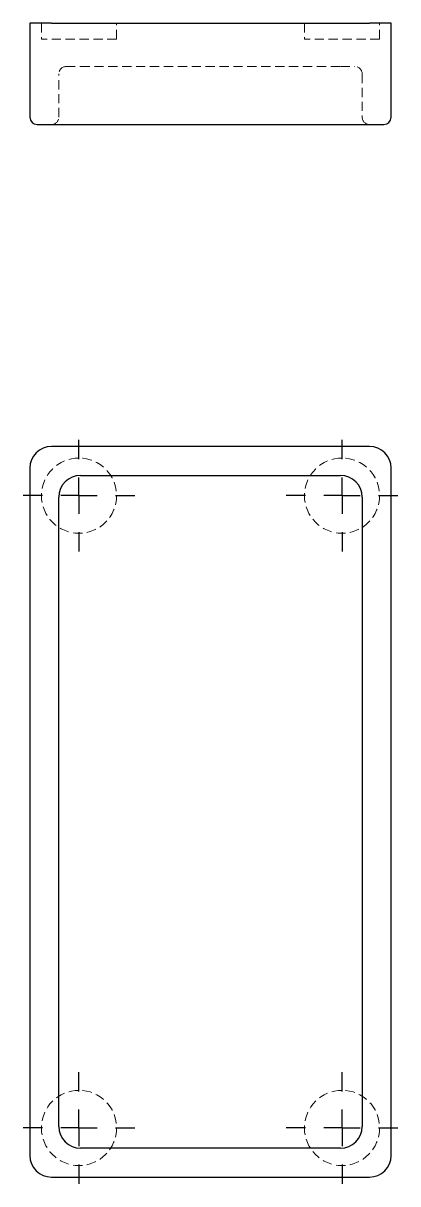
# Model space of a CAD drawing. Header units: millimetres. Extents: x 57 to 230, y 6 to 165.
# Drawn here: x 57.3 to 108.7, y 6.1 to 164.9 of the extents above.
import ezdxf

# ---------------------------------------------------------------- set-up
doc = ezdxf.new("R2010")
doc.units = ezdxf.units.MM
doc.linetypes.add('HIDDEN', pattern=[1.905, 1.27, -0.635])
doc.layers.add('10', color=7, linetype='Continuous')

# ---------------------------------------------------------------- blocks, each defined once
blk = doc.blocks.new('SW_CENTERMARKSYMBOL_0')
at = {"layer": '10', "color": 0}
for p, q in [((0, 5), (0, 7.65)), ((0, 0), (0, 2.5)), ((-5, 0), (-7.65, 0)), ((0, 0), (-2.5, 0)), ((0, 0), (0, -2.5)), ((0, 0), (2.5, 0)), ((5, 0), (7.65, 0)), ((0, -5), (0, -7.65))]:
    blk.add_line(p, q, dxfattribs=at)
blk = doc.blocks.new('SW_CENTERMARKSYMBOL_1')
at = {"layer": '10', "color": 0}
for p, q in [((0, 5), (0, 7.65)), ((0, 0), (0, 2.5)), ((-5, 0), (-7.65, 0)), ((0, 0), (-2.5, 0)), ((0, 0), (0, -2.5)), ((0, 0), (2.5, 0)), ((5, 0), (7.65, 0)), ((0, -5), (0, -7.65))]:
    blk.add_line(p, q, dxfattribs=at)
blk = doc.blocks.new('SW_CENTERMARKSYMBOL_2')
at = {"layer": '10', "color": 0}
for p, q in [((0, 5), (0, 7.65)), ((0, 0), (0, 2.5)), ((-5, 0), (-7.65, 0)), ((0, 0), (-2.5, 0)), ((0, 0), (0, -2.5)), ((0, 0), (2.5, 0)), ((5, 0), (7.65, 0)), ((0, -5), (0, -7.65))]:
    blk.add_line(p, q, dxfattribs=at)
blk = doc.blocks.new('SW_CENTERMARKSYMBOL_3')
at = {"layer": '10', "color": 0}
for p, q in [((0, 5), (0, 7.65)), ((0, 0), (0, 2.5)), ((-5, 0), (-7.65, 0)), ((0, 0), (-2.5, 0)), ((0, 0), (0, -2.5)), ((0, 0), (2.5, 0)), ((5, 0), (7.65, 0)), ((0, -5), (0, -7.65))]:
    blk.add_line(p, q, dxfattribs=at)

msp = doc.modelspace()

# ---------------------------------------------------------------- linework, layer by layer
at = {"color": 7, "linetype": 'Continuous', "lineweight": 25}
for p, q in [((58.25, 164.93), (58.25, 152.06)), ((61.22, 164.93), (58.25, 164.93)), ((61.22, 164.93), (104.78, 164.93)), ((107.75, 164.93), (104.78, 164.93)), ((107.75, 152.06), (107.75, 164.93)), ((59.24, 151.07), (61.22, 151.07)), ((61.22, 151.07), (104.78, 151.07)), ((104.78, 151.07), (106.76, 151.07)), ((104.78, 107), (61.22, 107)), ((58.25, 104.03), (58.25, 9.97)), ((107.75, 9.97), (107.75, 104.03)), ((65.18, 103.04), (100.82, 103.04)), ((62.21, 13.93), (62.21, 100.07)), ((103.79, 100.07), (103.79, 13.93)), ((100.82, 10.96), (65.18, 10.96)), ((61.22, 7), (104.78, 7))]:
    msp.add_line(p, q, dxfattribs=at)
at = {"color": 7, "linetype": 'HIDDEN', "lineweight": 18}
for p, q in [((59.83, 164.93), (59.83, 162.75)), ((70.13, 162.75), (70.13, 164.93)), ((95.87, 164.93), (95.87, 162.75)), ((106.17, 162.75), (106.17, 164.93)), ((70.13, 162.75), (59.83, 162.75)), ((106.17, 162.75), (95.87, 162.75)), ((63.2, 158.99), (65.18, 158.99)), ((65.18, 158.99), (100.82, 158.99)), ((100.82, 158.99), (102.8, 158.99)), ((62.21, 152.06), (62.21, 158)), ((103.79, 158), (103.79, 152.06))]:
    msp.add_line(p, q, dxfattribs=at)
for centre in [(64.98, 100.27), (101.02, 100.27), (64.98, 13.73), (101.02, 13.73)]:
    msp.add_circle(centre, 5.15, dxfattribs=at)
for centre, start, end in [((63.2, 158), 90, 180), ((102.8, 158), 0, 90), ((61.22, 152.06), 270, 0), ((104.78, 152.06), 180, 270)]:
    msp.add_arc(centre, 0.99, start, end, dxfattribs=at)
at = {"color": 7, "linetype": 'Continuous', "lineweight": 25}
for centre, radius, start, end in [((59.24, 152.06), 0.99, 180, 270), ((106.76, 152.06), 0.99, 270, 0), ((61.22, 104.03), 2.97, 90, 180), ((104.78, 104.03), 2.97, 0, 90), ((65.18, 100.07), 2.97, 90, 180), ((100.82, 100.07), 2.97, 0, 90), ((65.18, 13.93), 2.97, 180, 270), ((100.82, 13.93), 2.97, 270, 0), ((61.22, 9.97), 2.97, 180, 270), ((104.78, 9.97), 2.97, 270, 0)]:
    msp.add_arc(centre, radius, start, end, dxfattribs=at)

# ---------------------------------------------------------------- block references
at = {"layer": '10'}
for name, p in [('SW_CENTERMARKSYMBOL_0', (64.98, 100.27)), ('SW_CENTERMARKSYMBOL_2', (101.02, 100.27)), ('SW_CENTERMARKSYMBOL_1', (64.98, 13.73)), ('SW_CENTERMARKSYMBOL_3', (101.02, 13.73))]:
    msp.add_blockref(name, p, dxfattribs=at)

doc.saveas('drawing.dxf')
